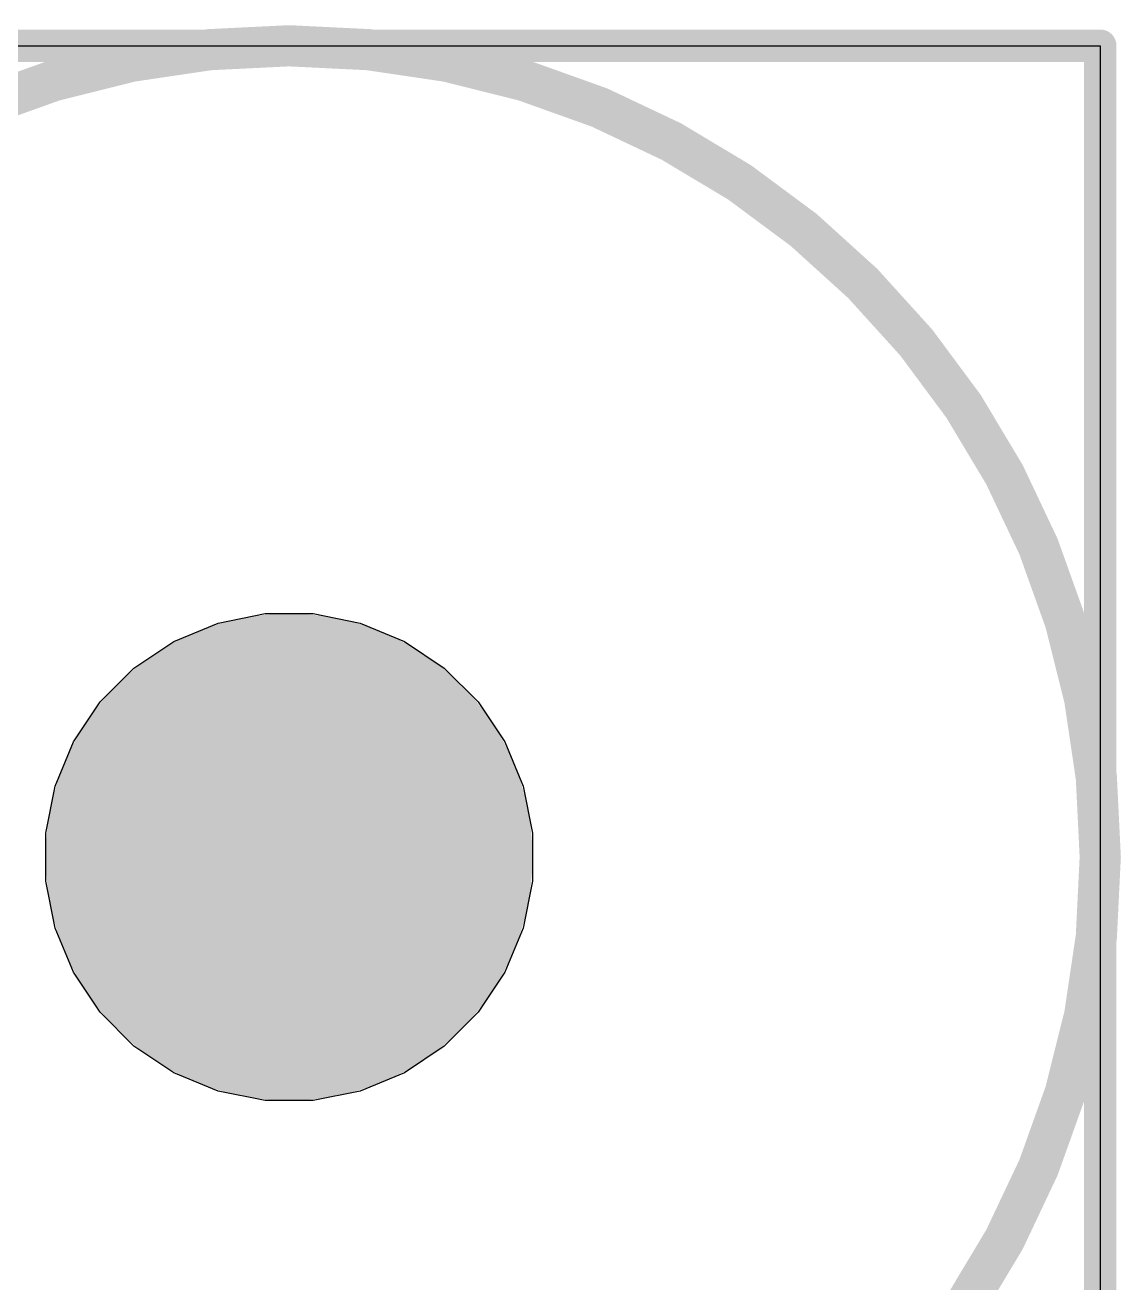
# Model space of a CAD drawing. Header units: inches. Extents: x -0.01 to 3.94, y -0.06 to 4.68.
# Drawn here: x 3.6761 to 3.942, y 4.3258 to 4.631 of the extents above; entities that cross this region are included whole.
import ezdxf

# ---------------------------------------------------------------- set-up
doc = ezdxf.new("R2010")
doc.units = ezdxf.units.IN
doc.header["$MEASUREMENT"] = 0
for name, color, linetype in [('Board outline', 6, 'Continuous'), ('Int1 -GND)', 16, 'Continuous'), ('Int2 -PWR)', 76, 'Continuous'), ('PCBD Notes', 76, 'Continuous'), ('Top Courtyard', 56, 'Continuous'), ('Top Layer', 1, 'Continuous'), ('Top Solder', 216, 'Continuous')]:
    doc.layers.add(name, color=color, linetype=linetype)

# ---------------------------------------------------------------- blocks, each defined once
blk = doc.blocks.new('FIDUCIAL_IPC_7351A_564')
at = {"layer": 'Top Layer'}
h = blk.add_hatch(color=1, dxfattribs=at)
edge = h.paths.add_edge_path()
edge.add_arc((0, 0), 0.01969, 0, 360)
at = {"layer": 'Top Solder'}
h = blk.add_hatch(color=216, dxfattribs=at)
edge = h.paths.add_edge_path()
edge.add_arc((0, 0), 0.05906, 0, 360)
at = {"layer": 'PCBD Notes'}
for points in [[(0.19685, 0, 0.01, 0.01, 1), (-0.19685, 0, 0.01, 0.01, 1)], [(0.19435, 0, 0.005, 0.005, 1), (0.19935, 0, 0.005, 0.005, 1)]]:
    blk.add_lwpolyline(points, format="xyseb", close=True, dxfattribs=at)
at = {"layer": 'Top Courtyard'}
for points in [[(0, -0.01968, 0.00394, 0.00394, 0), (0, 0.01969, 0.00394, 0.00394, 0)], [(-0.01968, 0, 0.00394, 0.00394, 0), (0.01969, 0, 0.00394, 0.00394, 0)]]:
    blk.add_lwpolyline(points, format="xyseb", dxfattribs=at)
for points in [[(-0.00098, 0.01969, 0.00197, 0.00197, 1), (0.00098, 0.01969, 0.00197, 0.00197, 1)], [(-0.02067, 0, 0.00197, 0.00197, 1), (-0.0187, 0, 0.00197, 0.00197, 1)], [(0.0187, 0, 0.00197, 0.00197, 1), (0.02067, 0, 0.00197, 0.00197, 1)], [(-0.00098, -0.01968, 0.00197, 0.00197, 1), (0.00098, -0.01968, 0.00197, 0.00197, 1)]]:
    blk.add_lwpolyline(points, format="xyseb", close=True, dxfattribs=at)
at = {"layer": 'Top Layer'}
for p, q in [((-0.01723, 0.05679), (-0.00582, 0.05906)), ((-0.00582, 0.05906), (0, 0.05906)), ((0, 0.05906), (0.00582, 0.05906)), ((0.00582, 0.05906), (0.01723, 0.05679)), ((-0.02797, 0.05233), (-0.01723, 0.05679)), ((0.01723, 0.05679), (0.02797, 0.05233)), ((-0.03765, 0.04587), (-0.02797, 0.05233)), ((0.02797, 0.05233), (0.03765, 0.04587)), ((-0.04587, 0.03765), (-0.03765, 0.04587)), ((0.03765, 0.04587), (0.04587, 0.03765)), ((-0.05233, 0.02797), (-0.04587, 0.03765)), ((0.04587, 0.03765), (0.05233, 0.02797)), ((-0.05679, 0.01723), (-0.05233, 0.02797)), ((0.05233, 0.02797), (0.05679, 0.01723)), ((-0.05906, 0.00582), (-0.05679, 0.01723)), ((0.05679, 0.01723), (0.05906, 0.00582)), ((-0.05906, 0), (-0.05906, 0.00582)), ((0.05906, 0.00582), (0.05906, 0)), ((-0.05906, -0.00582), (-0.05906, 0)), ((0.05906, 0), (0.05906, -0.00582)), ((-0.05679, -0.01723), (-0.05906, -0.00582)), ((0.05906, -0.00582), (0.05679, -0.01723)), ((-0.05233, -0.02797), (-0.05679, -0.01723)), ((0.05679, -0.01723), (0.05233, -0.02797)), ((-0.04587, -0.03765), (-0.05233, -0.02797)), ((0.05233, -0.02797), (0.04587, -0.03765)), ((-0.03765, -0.04587), (-0.04587, -0.03765)), ((0.04587, -0.03765), (0.03765, -0.04587)), ((-0.02797, -0.05233), (-0.03765, -0.04587)), ((0.03765, -0.04587), (0.02797, -0.05233)), ((-0.01723, -0.05679), (-0.02797, -0.05233)), ((0.02797, -0.05233), (0.01723, -0.05679)), ((-0.00582, -0.05906), (-0.01723, -0.05679)), ((0.01723, -0.05679), (0.00582, -0.05906)), ((0, -0.05906), (-0.00582, -0.05906)), ((0, -0.05906), (0, -0.05906)), ((0.00582, -0.05906), (0, -0.05906))]:
    blk.add_line(p, q, dxfattribs=at)

msp = doc.modelspace()

# ---------------------------------------------------------------- linework, layer by layer
at = {"layer": 'Board outline'}
for points in [[(0, 4.62598, 0.00787, 0.00787, 0), (3.93701, 4.62598, 0.00787, 0.00787, 0)], [(3.93701, 0, 0.00787, 0.00787, 0), (3.93701, 4.62598, 0.00787, 0.00787, 0)]]:
    msp.add_lwpolyline(points, format="xyseb", dxfattribs=at)
msp.add_lwpolyline([(3.93504, 4.62598, 0.00394, 0.00394, 1), (3.93898, 4.62598, 0.00394, 0.00394, 1)], format="xyseb", close=True, dxfattribs=at)
msp.add_lwpolyline([(3.93504, 4.62598, 0.00394, 0.00394, 1), (3.93898, 4.62598, 0.00394, 0.00394, 1)], format="xyseb", close=True, dxfattribs=at)
at = {"layer": 'Int1 -GND)'}
for p, q in [((0, 4.62598), (3.93701, 4.62598)), ((3.93701, 4.62598), (3.93701, 0))]:
    msp.add_line(p, q, dxfattribs=at)
at = {"layer": 'Int2 -PWR)'}
for p, q in [((0, 4.62598), (3.93701, 4.62598)), ((3.93701, 4.62598), (3.93701, 0))]:
    msp.add_line(p, q, dxfattribs=at)

# ---------------------------------------------------------------- block references
msp.add_blockref('FIDUCIAL_IPC_7351A_564', (3.74016, 4.42913))

doc.saveas('drawing.dxf')
